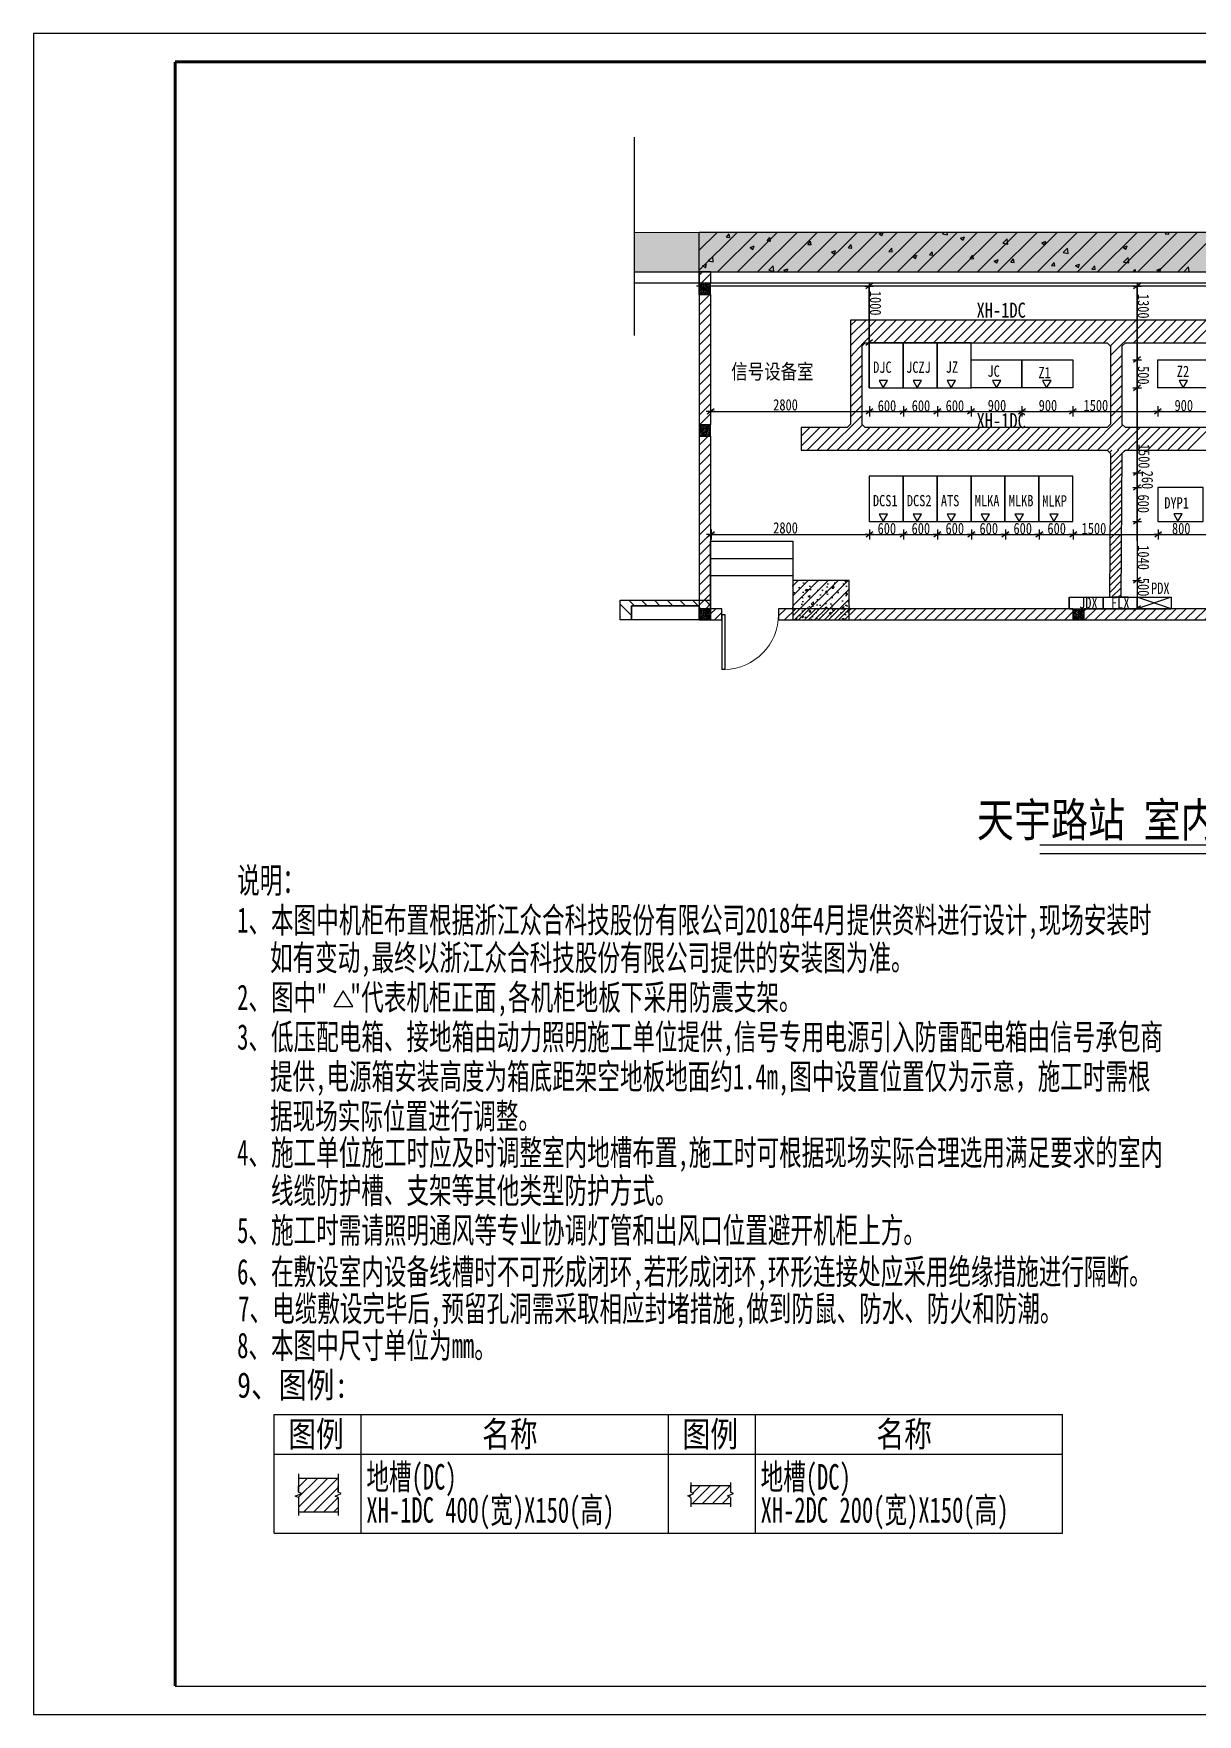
# Model space of a CAD drawing. Header units: millimetres. Extents: x -105589 to 107338, y 13850 to 162308.
# Drawn here: x -105589 to -85029, y 132608 to 162308 of the extents above; entities that cross this region are included whole.
import ezdxf
from ezdxf.enums import TextEntityAlignment as Align

# ---------------------------------------------------------------- set-up
doc = ezdxf.new("R2010")
doc.units = ezdxf.units.MM
doc.linetypes.add('DOTE', pattern=[2.42, 2, -0.2, 0.02, -0.2])
for name, color, linetype in [('0-通风设备', 8, 'Continuous'), ('DOTE', 15, 'DOTE'), ('JZ-外墙填充', 8, 'Continuous'), ('PUB_HATCH', 8, 'Continuous'), ('wall', 191, 'Continuous'), ('WALL-MOVE', 6, 'Continuous'), ('WALL-砖', 160, 'Continuous'), ('信号', 7, 'Continuous'), ('信号管线', 110, 'Continuous'), ('图框', 7, 'Continuous'), ('排水沟', 6, 'Continuous'), ('构造柱', 20, 'Continuous'), ('给水孔洞', 60, 'Continuous'), ('角标', 7, 'Continuous')]:
    doc.layers.add(name, color=color, linetype=linetype)
for name, color, linetype, lineweight in [('0z车站外轮廓线', 150, 'Continuous', 15), ('1-装修', 150, 'Continuous', 13), ('COLUMN', 1, 'Continuous', 15), ('PUB_TEXT', 3, 'Continuous', 15), ('WINDOW', 4, 'Continuous', 13)]:
    doc.layers.add(name, color=color, linetype=linetype, lineweight=lineweight)
doc.styles.add('_标准', font='', dxfattribs={"width": 0.8})
doc.styles.get('_标准').set_extended_font_data('SimSun')
pattern_1 = [(45, (-2436176.594, 97262.007), (-17.67766953, 17.67766953), []), (50, (-2436176.594, 97262.01), (71.7260183, -6.2752135), [7.5, -82.5]), (355, (-2436176.594, 97262.01), (-13.8751334, 75.2192134), [6, -66]), (100.4514, (-2436170.62, 97261.484), (57.8509382, 68.9439542), [6.374019, -70.1142112]), (46.1842, (-2436176.59, 97282.01), (106.724105, -16.5519014), [11.25, -123.75]), (96.6356, (-2436167.7, 97280.63), (93.4662706, 97.411787), [9.561029, -105.1713]), (351.1842, (-2436176.59, 97282.01), (93.4661945, 97.41186), [9, -99]), (21, (-2436166.594, 97277.01), (59.6907052, -40.261889), [7.5, -82.5]), (326, (-2436166.594, 97277.01), (24.3315332, 72.5150045), [6, -66]), (71.4514, (-2436161.62, 97273.65), (84.0222629, 32.2530497), [6.374019, -70.1142112]), (37.5, (-2436176.594, 97262.007), (1.21598553, 33.28938538), [0, -65.2, 0, -67, 0, -66.25]), (7.5, (-2436176.594, 97262.007), (26.30695374, 39.4411712), [0, -38.2, 0, -63.7, 0, -25.25]), (327.5, (-2436198.894, 97262.007), (53.38224362, -2.25548717), [0, -25, 0, -78, 0, -103.5]), (317.5, (-2436208.894, 97262.007), (58.3186169, 10.0104982), [0, -32.5, 0, -51.8, 0, -73.5])]
pattern_2 = [(45, (-2436176.6, 97351.76), (-88.388383, 88.388383), [])]

# ---------------------------------------------------------------- blocks, each defined once
blk = doc.blocks.new('$DorLib2D$00000001')
at = {"color": 252}
for p, q in [((0.45, 0.975), (0.5, 0.975)), ((0.45, 0), (0.45, 0.975)), ((0.5, 0), (0.5, 0.975)), ((0.5, 0), (0.45, 0))]:
    blk.add_line(p, q, dxfattribs=at)
at = {"color": 252, "lineweight": 13}
blk.add_arc((0.475, 0), 0.975, 91.4693, 180, dxfattribs=at)

msp = doc.modelspace()

# ---------------------------------------------------------------- hatches: boundary and pattern name
h = msp.add_hatch()
h.set_pattern_fill('钢筋混凝土', color=8, scale=100)
h.set_pattern_definition([(45, (-2436176.6, 97262), (-176.776695, 176.776695), []), (50, (-2436176.6, 97262), (717.26018, -62.75213), [75, -825]), (355, (-2436176.6, 97262), (-138.75133, 752.19213), [60, -660]), (100.4514, (-2436116.8, 97256.8), (578.50938, 689.43954), [63.7402, -701.14211]), (46.1842, (-2436176.6, 97462), (1067.24105, -165.519), [112.5, -1237.5]), (96.6356, (-2436087.7, 97448.2), (934.6627, 974.11787), [95.6103, -1051.713]), (351.1842, (-2436176.6, 97462), (934.66195, 974.1186), [90, -990]), (21, (-2436076.6, 97412), (596.90705, -402.61889), [75, -825]), (326, (-2436076.6, 97412), (243.31533, 725.15005), [60, -660]), (71.4514, (-2436026.85, 97378.46), (840.22263, 322.5305), [63.7402, -701.14211]), (37.5, (-2436176.6, 97262), (12.159855, 332.893854), [0, -652, 0, -670, 0, -662.5]), (7.5, (-2436176.6, 97262), (263.06954, 394.41171), [0, -382, 0, -637, 0, -252.5]), (327.5, (-2436399.6, 97262), (533.822436, -22.554872), [0, -250, 0, -780, 0, -1035]), (317.5, (-2436499.6, 97262), (583.18617, 100.10498), [0, -325, 0, -518, 0, -735])])
h.paths.add_polyline_path([(-72203.5, 158096.4), (-72203.5, 158796.4), (-94973.9, 158796.4), (-94973.9, 158096.4)])
at = {"layer": 'PUB_HATCH'}
h = msp.add_hatch(dxfattribs=at)
h.set_pattern_fill('普通砖', color=256, scale=50, style=0)
h.set_pattern_definition(pattern_2)
h.paths.add_polyline_path([(-93828.5, 157896.4), (-93628.5, 157896.4), (-93628.5, 158096.4), (-93828.5, 158096.4)])
h = msp.add_hatch(dxfattribs=at)
h.set_pattern_fill('钢筋混凝土', color=256, scale=10, style=0)
h.set_pattern_definition(pattern_1)
h.paths.add_polyline_path([(-93828.5, 157696.4), (-93628.5, 157696.4), (-93628.5, 157896.4), (-93828.5, 157896.4)])
h = msp.add_hatch(dxfattribs=at)
h.set_pattern_fill('普通砖', color=256, scale=50, style=0)
h.set_pattern_definition(pattern_2)
h.paths.add_polyline_path([(-93828.5, 155396.3), (-93628.5, 155396.3), (-93628.5, 157696.4), (-93828.5, 157696.4)])
h = msp.add_hatch(dxfattribs=at)
h.set_pattern_fill('钢筋混凝土', color=256, scale=10, style=0)
h.set_pattern_definition(pattern_1)
h.paths.add_polyline_path([(-93828.5, 155196.3), (-93628.5, 155196.3), (-93628.5, 155396.3), (-93828.5, 155396.3)])
h = msp.add_hatch(dxfattribs=at)
h.set_pattern_fill('普通砖', color=256, scale=50, style=0)
h.set_pattern_definition(pattern_2)
h.paths.add_polyline_path([(-93828.5, 152146.4), (-93628.5, 152146.4), (-93628.5, 155196.3), (-93828.5, 155196.3)])
h = msp.add_hatch(dxfattribs=at)
h.set_pattern_fill('钢筋混凝土', color=256, scale=50, style=0)
h.set_pattern_definition([(45, (-2900346.08, -204606.43), (-88.3883476, 88.3883476), []), (50, (-2900346.08, -204606.43), (358.63009, -31.376067), [37.5, -412.5]), (355, (-2900346.08, -204606.43), (-69.375667, 376.096067), [30, -330]), (100.4514, (-2900316.2, -204609.05), (289.25469, 344.71977), [31.870095, -350.571056]), (46.1842, (-2900346.1, -204506.43), (533.620524, -82.75951), [56.25, -618.75]), (96.6356, (-2900301.6, -204513.33), (467.33135, 487.05894), [47.80514, -525.8565]), (351.1842, (-2900346.1, -204506.43), (467.33097, 487.0593), [45, -495]), (21, (-2900296.08, -204531.43), (298.453526, -201.309445), [37.5, -412.5]), (326, (-2900296.08, -204531.43), (121.657666, 362.575023), [30, -330]), (71.4514, (-2900271.2, -204548.2), (420.111314, 161.26525), [31.870095, -350.571056]), (37.5, (-2900346.08, -204606.43), (6.0799277, 166.446927), [0, -326, 0, -335, 0, -331.25]), (7.5, (-2900346.08, -204606.43), (131.534769, 197.205856), [0, -191, 0, -318.5, 0, -126.25]), (327.5, (-2900457.58, -204606.43), (266.911218, -11.277436), [0, -125, 0, -390, 0, -517.5]), (317.5, (-2900507.58, -204606.43), (291.593085, 50.052491), [0, -162.5, 0, -259, 0, -367.5])])
h.paths.add_polyline_path([(-92178.8, 151946.5), (-91178.8, 151946.5), (-91178.8, 152646.5), (-92178.8, 152646.5)])
h = msp.add_hatch(dxfattribs=at)
h.set_pattern_fill('钢筋混凝土', color=256, scale=10, style=0)
h.set_pattern_definition(pattern_1)
h.paths.add_polyline_path([(-93828.5, 151946.4), (-93628.5, 151946.4), (-93628.5, 152146.4), (-93828.5, 152146.4)])
h = msp.add_hatch(dxfattribs=at)
h.set_pattern_fill('普通砖', color=256, scale=50, style=0)
h.set_pattern_definition(pattern_2)
h.paths.add_polyline_path([(-93628.5, 152146.4), (-93628.5, 151946.4), (-93428.5, 151946.4), (-93428.5, 152146.4)])
h = msp.add_hatch(dxfattribs=at)
h.set_pattern_fill('普通砖', color=256, scale=50, style=0)
h.set_pattern_definition(pattern_2)
h.paths.add_polyline_path([(-87228.2, 151946.4), (-87228.2, 152146.4), (-92428.5, 152146.4), (-92428.5, 151946.4)])
h = msp.add_hatch(dxfattribs=at)
h.set_pattern_fill('普通砖', color=256, scale=100, style=0)
h.set_pattern_definition([(45, (-2436176.6, 97441.52), (-176.776766, 176.776766), [])])
h.paths.add_polyline_path([(-91178.8, 152146.4), (-91178.8, 151946.4), (-90978.8, 151946.4), (-90978.8, 152146.4)])
h = msp.add_hatch(dxfattribs=at)
h.set_pattern_fill('钢筋混凝土', color=256, scale=10, style=0)
h.set_pattern_definition(pattern_1)
h.paths.add_polyline_path([(-87228.2, 151946.4), (-87028.2, 151946.4), (-87028.2, 152146.4), (-87228.2, 152146.4)])
h = msp.add_hatch(dxfattribs=at)
h.set_pattern_fill('普通砖', color=256, scale=50, style=0)
h.set_pattern_definition(pattern_2)
h.paths.add_polyline_path([(-87128.2, 152146.4), (-87028.2, 152146.4), (-87028.2, 151946.4), (-80928.5, 151946.4), (-80928.5, 152146.4)])
at = {"layer": 'wall'}
h = msp.add_hatch(dxfattribs=at)
h.set_pattern_fill('ANSI31', color=8, scale=100, angle=90)
h.set_pattern_definition([(135, (-51052, -2144420.77), (-112.253202, -112.253202), [])])
h.paths.add_polyline_path([(-95228.5, 152296.6), (-95228.5, 151996.6), (-95028.5, 151996.6), (-95028.5, 152196.6), (-94328.5, 152196.6), (-93828.5, 152196.6), (-93828.5, 151946.6), (-93628.5, 151946.6), (-93628.5, 152296.6)])
at = {"layer": '信号管线', "lineweight": -3}
h = msp.add_hatch(dxfattribs=at)
h.set_pattern_fill('ANSI31', color=240, scale=666.66)
h.set_pattern_definition([(45, (-5495132.96, 638145.24), (-58.9249758, 58.9249758), [])])
h.paths.add_polyline_path([(-86361.2, 154886.8), (-86301.5, 154946.4), (-86620.8, 154946.4), (-86561.2, 154886.8), (-86569.9, 153631.7), (-86369.9, 153631.7)])
h.paths.add_polyline_path([(-86369.9, 153631.7), (-86569.9, 153631.7), (-86578.8, 152347.5), (-86378.8, 152347.5)])

# ---------------------------------------------------------------- linework, layer by layer
for p, q in [((-94973.9, 156975.8), (-94973.9, 160475.4)), ((-100911.3, 136858.4, 0), (-100911.3, 136534.3, 0)), ((-100209.9, 136858.4, 0), (-100209.9, 136534.3, 0)), ((-93977.9, 136706.2), (-93977.9, 136536)), ((-93276.5, 136706.2), (-93276.5, 136536)), ((-100965.8, 136466.5, 0), (-100856.8, 136508.8, 0)), ((-100911.3, 136438.7, 0), (-100965.8, 136466.5, 0)), ((-100856.8, 136508.8, 0), (-100911.3, 136534.3, 0)), ((-100911.3, 136438.7, 0), (-100911.3, 136124, 0)), ((-100264.4, 136466.5, 0), (-100155.4, 136508.8, 0)), ((-100209.9, 136438.7, 0), (-100264.4, 136466.5, 0)), ((-100155.4, 136508.8, 0), (-100209.9, 136534.3, 0)), ((-100209.9, 136438.7, 0), (-100209.9, 136124, 0)), ((-94032.4, 136468.2), (-93923.4, 136510.4)), ((-93977.9, 136440.3), (-94032.4, 136468.2)), ((-93923.4, 136510.4), (-93977.9, 136536)), ((-93977.9, 136440.3), (-93977.9, 136275.8)), ((-93331, 136468.2), (-93222, 136510.4)), ((-93276.5, 136440.3), (-93331, 136468.2)), ((-93222, 136510.4), (-93276.5, 136536)), ((-93276.5, 136440.3), (-93276.5, 136275.8))]:
    msp.add_line(p, q)
at = {"color": 8, "linetype": 'Continuous', "lineweight": -3}
for p, q in [((-93828.5, 158483.5), (-93515.7, 158796.4)), ((-93828.5, 158130), (-93162.1, 158796.4)), ((-93508.6, 158096.4), (-92808.6, 158796.4)), ((-93347.1, 158710), (-93298.9, 158767.4)), ((-93347.1, 158710), (-93287.3, 158704.8)), ((-93287.3, 158702.9), (-93298.8, 158765.6)), ((-93155, 158096.4), (-92455, 158796.4)), ((-92801.5, 158096.4), (-92101.5, 158796.4)), ((-92629.8, 158647.2), (-92581.6, 158704.7)), ((-92629.8, 158647.2), (-92570.1, 158642)), ((-92570, 158640.2), (-92581.6, 158702.9)), ((-92447.9, 158096.4), (-91747.9, 158796.4)), ((-92094.4, 158096.4), (-91394.4, 158796.4)), ((-91912.6, 158584.5), (-91864.4, 158641.9)), ((-91852.8, 158577.4), (-91864.3, 158640.1)), ((-91740.8, 158096.4), (-91040.8, 158796.4)), ((-91387.3, 158096.4), (-90687.3, 158796.4)), ((-91033.7, 158096.4), (-90333.7, 158796.4)), ((-90680.2, 158096.4), (-89980.2, 158796.4)), ((-90653.1, 158771.6), (-90588.6, 158796.4)), ((-90653.1, 158771.6), (-90603.3, 158738.1)), ((-90603.3, 158736.2), (-90583.1, 158796.4)), ((-90326.6, 158096.4), (-89626.6, 158796.4)), ((-89973.1, 158096.4), (-89273.1, 158796.4)), ((-89619.5, 158096.4), (-88919.5, 158796.4)), ((-89533.3, 158768.5), (-89506.6, 158796.4)), ((-89533.3, 158768.5), (-89444.3, 158754.7)), ((-89444.3, 158753.2), (-89449.3, 158796.4)), ((-89266, 158096.4), (-88566, 158796.4)), ((-89216, 158691.5), (-89145.9, 158718.4)), ((-89216, 158691.5), (-89166.2, 158658)), ((-89166.2, 158656.2), (-89145.9, 158716.6)), ((-88912.4, 158096.4), (-88212.4, 158796.4)), ((-88558.9, 158096.4), (-87858.9, 158796.4)), ((-88466, 158603), (-88388.2, 158684.2)), ((-88466, 158603), (-88377.1, 158589.2)), ((-88377.1, 158587.7), (-88388.1, 158682.7)), ((-88205.3, 158096.4), (-87505.3, 158796.4)), ((-87851.8, 158096.4), (-87151.8, 158796.4)), ((-87778.8, 158611.5), (-87708.8, 158638.3)), ((-87778.8, 158611.5), (-87729.1, 158577.9)), ((-87729.1, 158576.1), (-87708.8, 158636.5)), ((-87498.2, 158096.4), (-86798.2, 158796.4)), ((-87144.7, 158096.4), (-86444.7, 158796.4)), ((-86791.1, 158096.4), (-86091.1, 158796.4)), ((-86437.6, 158096.4), (-85737.6, 158796.4)), ((-86084, 158096.4), (-85384, 158796.4)), ((-85730.5, 158096.4), (-85030.5, 158796.4)), ((-85596.1, 158771.9), (-85575.5, 158796.4)), ((-85596.1, 158771.9), (-85536.3, 158766.7)), ((-85536.3, 158764.8), (-85542.1, 158796.4)), ((-85376.9, 158096.4), (-84676.9, 158796.4)), ((-93669.6, 158291), (-93591.7, 158372.2)), ((-93580.7, 158275.7), (-93591.7, 158370.6)), ((-92930.4, 158529.2), (-92860.4, 158556.1)), ((-92930.4, 158529.2), (-92880.7, 158495.6)), ((-92880.6, 158493.8), (-92860.4, 158554.2)), ((-91912.6, 158584.5), (-91852.8, 158579.3)), ((-91493.3, 158449.1), (-91423.3, 158476)), ((-91493.3, 158449.1), (-91443.5, 158415.6)), ((-91443.5, 158413.7), (-91423.2, 158474.1)), ((-91195.3, 158521.7), (-91147.1, 158579.2)), ((-91195.3, 158521.7), (-91135.6, 158516.5)), ((-91135.5, 158514.7), (-91147.1, 158577.3)), ((-90478.1, 158459), (-90429.9, 158516.4)), ((-90478.1, 158459), (-90418.3, 158453.8)), ((-90418.3, 158451.9), (-90429.8, 158514.6)), ((-90056.2, 158369), (-89986.1, 158395.9)), ((-90056.2, 158369), (-90006.4, 158335.5)), ((-90006.4, 158333.6), (-89986.1, 158394.1)), ((-89760.8, 158396.2), (-89712.6, 158453.7)), ((-89760.8, 158396.2), (-89701, 158391)), ((-89701, 158389.2), (-89712.6, 158451.8)), ((-89043.6, 158333.5), (-88995.4, 158390.9)), ((-89043.6, 158333.5), (-88983.8, 158328.3)), ((-88983.8, 158326.4), (-88995.3, 158389.1)), ((-88619.1, 158288.9), (-88549, 158315.8)), ((-88569.3, 158253.5), (-88549, 158314)), ((-88326.3, 158270.7), (-88278.1, 158328.2)), ((-88266.5, 158263.7), (-88278.1, 158326.3)), ((-87398.8, 158437.5), (-87320.9, 158518.7)), ((-87398.8, 158437.5), (-87309.9, 158423.7)), ((-87309.9, 158422.2), (-87320.9, 158517.2)), ((-86341.7, 158531.4), (-86271.7, 158558.2)), ((-86341.7, 158531.4), (-86292, 158497.8)), ((-86331.6, 158272), (-86253.7, 158353.2)), ((-86292, 158496), (-86271.7, 158556.4)), ((-86242.6, 158256.7), (-86253.7, 158351.6)), ((-93770.6, 158206.7), (-93700.6, 158233.5)), ((-93770.6, 158206.7), (-93720.9, 158173.1)), ((-93720.8, 158171.3), (-93700.6, 158231.7)), ((-93669.6, 158291), (-93580.7, 158277.2)), ((-92602.4, 158125.5), (-92524.5, 158206.6)), ((-92602.4, 158125.5), (-92513.5, 158111.7)), ((-92513.4, 158110.1), (-92524.5, 158205.1)), ((-92333.5, 158126.6), (-92263.5, 158153.5)), ((-92333.5, 158126.6), (-92288.7, 158096.4)), ((-92282, 158096.4), (-92263.5, 158151.6)), ((-88619.1, 158288.9), (-88569.3, 158255.4)), ((-88326.3, 158270.7), (-88266.5, 158265.5)), ((-87609.1, 158208), (-87560.9, 158265.4)), ((-87609.1, 158208), (-87549.3, 158202.8)), ((-87549.3, 158200.9), (-87560.8, 158263.6)), ((-87181.9, 158208.8), (-87111.9, 158235.7)), ((-87181.9, 158208.8), (-87132.2, 158175.3)), ((-87132.2, 158173.5), (-87111.9, 158233.9)), ((-86891.8, 158145.2), (-86843.6, 158202.7)), ((-86891.8, 158145.2), (-86832, 158140)), ((-86832, 158138.2), (-86843.6, 158200.8)), ((-86331.6, 158272), (-86242.6, 158258.2)), ((-86162.9, 158096.4), (-86126.3, 158139.9)), ((-86118.6, 158096.4), (-86126.3, 158138.1)), ((-85744.8, 158128.8), (-85674.8, 158155.6)), ((-85744.8, 158128.8), (-85696.8, 158096.4)), ((-85694, 158096.4), (-85674.8, 158153.8)), ((-85264.4, 158106.5), (-85186.5, 158187.6)), ((-85264.4, 158106.5), (-85199.3, 158096.4)), ((-85176, 158096.4), (-85186.5, 158186.1))]:
    msp.add_line(p, q, dxfattribs=at)
at = {"color": 3}
for p, q in [((-90906, 157846.4, 0), (-90751.1, 157846.4, 0)), ((-90906, 157846.4, 0), (-90751.1, 157846.4, 0)), ((-90906, 157846.4, 0), (-90751.1, 157846.4, 0)), ((-90767.9, 157894.6, 0), (-90889.1, 157798.1, 0)), ((-90828.5, 157896.4, 0), (-90828.5, 156046.4, 0)), ((-90828.5, 156046.4, 0), (-90828.5, 157846.4, 0)), ((-86172.2, 157846.4), (-86017.3, 157846.4)), ((-86172.2, 157846.4), (-86017.3, 157846.4)), ((-86172.2, 157846.4), (-86017.3, 157846.4)), ((-86034.2, 157894.6), (-86155.4, 157798.1)), ((-86094.8, 157909.6), (-86094.8, 152146.4)), ((-86094.8, 153346.4), (-86094.8, 157846.4)), ((-90906, 156846.4, 0), (-90751.1, 156846.4, 0)), ((-90906, 156846.4, 0), (-90751.1, 156846.4, 0)), ((-90906, 156846.4, 0), (-90751.1, 156846.4, 0)), ((-90767.9, 156894.6, 0), (-90889.1, 156798.2, 0)), ((-86172.2, 156546.4), (-86017.3, 156546.4)), ((-86172.2, 156546.4), (-86017.3, 156546.4)), ((-86172.2, 156546.4), (-86017.3, 156546.4)), ((-86034.2, 156594.6), (-86155.4, 156498.2)), ((-86172.2, 156046.4), (-86017.3, 156046.4)), ((-86172.2, 156046.4), (-86017.3, 156046.4)), ((-86172.2, 156046.4), (-86017.3, 156046.4)), ((-86034.2, 156094.6), (-86155.4, 155998.2)), ((-93551.1, 155631.4, 0), (-93705.9, 155631.4, 0)), ((-93567.9, 155679.7, 0), (-93689.1, 155583.2, 0)), ((-93628.5, 155722.1, 0), (-93628.5, 155540.7, 0)), ((-93628.5, 155631.4, 0), (-79228.6, 155632, 0)), ((-90744.2, 155631.6, 0), (-90899, 155631.6, 0)), ((-90761, 155679.8, 0), (-90882.2, 155583.4, 0)), ((-90821.6, 155722.3, 0), (-90821.6, 155540.9, 0)), ((-90144.2, 155631.6, 0), (-90299, 155631.6, 0)), ((-90161, 155679.8, 0), (-90282.2, 155583.4, 0)), ((-90221.6, 155722.3, 0), (-90221.6, 155540.9, 0)), ((-89544.2, 155631.6, 0), (-89699.1, 155631.6, 0)), ((-89561, 155679.8, 0), (-89682.2, 155583.4, 0)), ((-89621.6, 155722.3, 0), (-89621.6, 155540.9, 0)), ((-88951.1, 155631.8, 0), (-89106, 155631.8, 0)), ((-88968, 155680.1, 0), (-89089.1, 155583.6, 0)), ((-89028.5, 155722.5, 0), (-89028.5, 155541.1, 0)), ((-88051.1, 155631.8, 0), (-88206, 155631.8, 0)), ((-88068, 155680.1, 0), (-88189.1, 155583.6, 0)), ((-88128.5, 155722.5, 0), (-88128.5, 155541.1, 0)), ((-87151.1, 155631.8, 0), (-87306, 155631.8, 0)), ((-87168, 155680.1, 0), (-87289.1, 155583.6, 0)), ((-87228.6, 155722.5, 0), (-87228.6, 155541.1, 0)), ((-85651.1, 155631.8), (-85806, 155631.8)), ((-85668, 155680.1), (-85789.2, 155583.6)), ((-85728.6, 155722.5), (-85728.6, 155541.1)), ((-86172.2, 154546.4), (-86017.3, 154546.4)), ((-86172.2, 154546.4), (-86017.3, 154546.4)), ((-86172.2, 154546.4), (-86017.3, 154546.4)), ((-86034.2, 154594.6), (-86155.4, 154498.2)), ((-86172.2, 154286.4), (-86017.3, 154286.4)), ((-86172.2, 154286.4), (-86017.3, 154286.4)), ((-86172.2, 154286.4), (-86017.3, 154286.4)), ((-86034.2, 154334.7), (-86155.4, 154238.2)), ((-86172.2, 153686.4), (-86017.3, 153686.4)), ((-86172.2, 153686.4), (-86017.3, 153686.4)), ((-86172.2, 153686.4), (-86017.3, 153686.4)), ((-86034.2, 153734.7), (-86155.4, 153638.2)), ((-93544.1, 153457, 0), (-93699, 153457, 0)), ((-93561, 153505.2, 0), (-93682.2, 153408.7, 0)), ((-93621.6, 153547.7, 0), (-93621.6, 153366.3, 0)), ((-93621.6, 153457, 0), (-79221.7, 153457.6)), ((-90744.2, 153457, 0), (-90899, 153457, 0)), ((-90761, 153505.3, 0), (-90882.2, 153408.8, 0)), ((-90821.6, 153547.7, 0), (-90821.6, 153366.3, 0)), ((-90144.2, 153457, 0), (-90299, 153457, 0)), ((-90161, 153505.3, 0), (-90282.2, 153408.8, 0)), ((-90221.6, 153547.7, 0), (-90221.6, 153366.3, 0)), ((-89544.2, 153457, 0), (-89699.1, 153457, 0)), ((-89561, 153505.3, 0), (-89682.2, 153408.8, 0)), ((-89621.6, 153547.7, 0), (-89621.6, 153366.3, 0)), ((-88944.2, 153457, 0), (-89099.1, 153457, 0)), ((-88961, 153505.3, 0), (-89082.2, 153408.8, 0)), ((-89021.6, 153547.7, 0), (-89021.6, 153366.3, 0)), ((-88344.2, 153457, 0), (-88499.1, 153457, 0)), ((-88361, 153505.3, 0), (-88482.2, 153408.8, 0)), ((-88421.6, 153547.7, 0), (-88421.6, 153366.3, 0)), ((-87744.2, 153457, 0), (-87899.1, 153457, 0)), ((-87761, 153505.3, 0), (-87882.2, 153408.8, 0)), ((-87821.6, 153547.7, 0), (-87821.6, 153366.3, 0)), ((-87144.2, 153457, 0), (-87299.1, 153457, 0)), ((-87161, 153505.3, 0), (-87282.2, 153408.8, 0)), ((-87221.6, 153547.7, 0), (-87221.6, 153366.3, 0)), ((-85644.2, 153457.4), (-85799.1, 153457.4)), ((-85661.1, 153505.6), (-85782.2, 153409.1)), ((-85721.6, 153548.1), (-85721.6, 153366.7)), ((-86034.2, 152694.7), (-86155.4, 152598.2)), ((-86172.2, 152646.4), (-86017.3, 152646.4)), ((-86172.2, 152646.4), (-86017.3, 152646.4)), ((-86172.2, 152646.4), (-86017.3, 152646.4)), ((-86172.2, 152146.4), (-86017.3, 152146.4)), ((-86172.2, 152146.4), (-86017.3, 152146.4)), ((-86172.2, 152146.4), (-86017.3, 152146.4)), ((-86034.2, 152194.7), (-86155.4, 152098.2))]:
    msp.add_line(p, q, dxfattribs=at)
at = {"color": 8}
for p, q in [((-93428.5, 152046.4), (-93378.5, 152046.4)), ((-93428.5, 152046.4), (-93428.5, 151071.5)), ((-93378.5, 152046.4), (-93378.5, 151071.5)), ((-93378.5, 151071.5), (-93428.5, 151071.5))]:
    msp.add_line(p, q, dxfattribs=at)
at = {"color": 110}
msp.add_line((-87812.8, 147822.2), (-80534.6, 147822.2), dxfattribs=at)
at = {"color": 3, "lineweight": -3}
for p, q in [((-100120.7, 145394), (-100287.2, 145116)), ((-99949.2, 145116), (-100120.7, 145394)), ((-100287.2, 145116), (-99949.2, 145116))]:
    msp.add_line(p, q, dxfattribs=at)
at = {"color": 132}
for p, q in [((-101338.8, 137908.8), (-87409.2, 137908.8)), ((-101338.8, 135808.8), (-101338.8, 137908.8)), ((-101338.8, 137908.8), (-87409.2, 137908.8)), ((-99800.8, 135808.8), (-99800.8, 137908.8)), ((-94374, 135808.8), (-94374, 137908.8)), ((-94374, 135808.8), (-94374, 137908.8)), ((-94374, 135808.8), (-94374, 137908.8)), ((-92836, 135808.8), (-92836, 137908.8)), ((-87409.2, 135808.8), (-87409.2, 137908.8)), ((-87409.2, 135808.8), (-87409.2, 137908.8)), ((-87409.2, 135808.8), (-87409.2, 137908.8)), ((-101338.8, 137205.5), (-87409.2, 137205.5)), ((-101338.8, 135808.8), (-87409.2, 135808.8))]:
    msp.add_line(p, q, dxfattribs=at)
at = {"color": 1}
for p, q in [((-100914.8, 136440.4), (-100570.6, 136784.6)), ((-100911.3, 136267.2), (-100393.8, 136784.6)), ((-100911.3, 136620.7), (-100747.4, 136784.6)), ((-100817, 136184.6), (-100217, 136784.6)), ((-93276.5, 136647.8), (-93977.9, 136647.8)), ((-93948.6, 136336.3), (-93637.2, 136647.8)), ((-93942.4, 136519.4), (-93814, 136647.8)), ((-93771.9, 136336.3), (-93460.4, 136647.8)), ((-93595.1, 136336.3), (-93283.6, 136647.8)), ((-100640.3, 136184.6), (-100209.9, 136615)), ((-100463.5, 136184.6), (-100209.9, 136438.2)), ((-94006.7, 136455), (-93969, 136492.7)), ((-93418.3, 136336.3), (-93301.6, 136453.1)), ((-93258.3, 136496.4), (-93237.1, 136517.5)), ((-100286.7, 136184.6), (-100209.9, 136261.4))]:
    msp.add_line(p, q, dxfattribs=at)
at = {"color": 240, "lineweight": -3}
for p, q in [((-100911.3, 136784.6), (-100209.9, 136784.6)), ((-100911.3, 136534.3, 0), (-100911.3, 136646.2, 0)), ((-100209.9, 136534.3, 0), (-100209.9, 136646.2, 0)), ((-93977.9, 136536, 0), (-93977.9, 136647.8, 0)), ((-93977.9, 136336.3), (-93276.5, 136336.3)), ((-100911.3, 136184.6), (-100209.9, 136184.6))]:
    msp.add_line(p, q, dxfattribs=at)
at = {"color": 3, "lineweight": -3, "ltscale": 100, "const_width": 25}
msp.add_lwpolyline([(-87812.8, 147972.2), (-80534.6, 147972.2)], dxfattribs=at)
at = {"color": 8, "lineweight": 13}
msp.add_arc((-93403.5, 152046.4), 975, 271.46928, 0, dxfattribs=at)
at = {"layer": '0-通风设备', "color": 7, "lineweight": -3, "ltscale": 1.25}
for p, q in [((-90651.3, 156175.7, 0), (-90578.5, 156046.4, 0)), ((-90500.9, 156175.7, 0), (-90651.3, 156175.7, 0)), ((-90578.5, 156046.4, 0), (-90500.9, 156175.7, 0)), ((-90051.3, 156175.7, 0), (-89978.5, 156046.4, 0)), ((-89900.9, 156175.7, 0), (-90051.3, 156175.7, 0)), ((-89978.5, 156046.4, 0), (-89900.9, 156175.7, 0)), ((-89451.3, 156175.7, 0), (-89378.5, 156046.4, 0)), ((-89300.9, 156175.7, 0), (-89451.3, 156175.7, 0)), ((-89378.5, 156046.4, 0), (-89300.9, 156175.7, 0)), ((-88651.3, 156175.7, 0), (-88578.5, 156046.4, 0)), ((-88500.9, 156175.7, 0), (-88651.3, 156175.7, 0)), ((-88578.5, 156046.4, 0), (-88500.9, 156175.7, 0)), ((-87764.7, 156175.7, 0), (-87691.9, 156046.4, 0)), ((-87614.2, 156175.7, 0), (-87764.7, 156175.7, 0)), ((-87691.9, 156046.4, 0), (-87614.2, 156175.7, 0)), ((-85351.4, 156175.7), (-85278.6, 156046.4)), ((-85200.9, 156175.7), (-85351.4, 156175.7)), ((-85278.6, 156046.4), (-85200.9, 156175.7)), ((-90651.3, 153815.7, 0), (-90578.5, 153686.4, 0)), ((-90500.9, 153815.7, 0), (-90651.3, 153815.7, 0)), ((-90578.5, 153686.4, 0), (-90500.9, 153815.7, 0)), ((-90051.3, 153815.7, 0), (-89978.5, 153686.4, 0)), ((-89900.9, 153815.7, 0), (-90051.3, 153815.7, 0)), ((-89978.5, 153686.4, 0), (-89900.9, 153815.7, 0)), ((-89451.3, 153815.7, 0), (-89378.5, 153686.4, 0)), ((-89300.9, 153815.7, 0), (-89451.3, 153815.7, 0)), ((-89378.5, 153686.4, 0), (-89300.9, 153815.7, 0)), ((-88851.3, 153815.7, 0), (-88778.5, 153686.4, 0)), ((-88700.9, 153815.7, 0), (-88851.3, 153815.7, 0)), ((-88778.5, 153686.4, 0), (-88700.9, 153815.7, 0)), ((-88251.3, 153815.7, 0), (-88178.5, 153686.4, 0)), ((-88100.9, 153815.7, 0), (-88251.3, 153815.7, 0)), ((-88178.5, 153686.4, 0), (-88100.9, 153815.7, 0)), ((-87637, 153816.8), (-87564.2, 153687.5)), ((-87486.6, 153816.8), (-87637, 153816.8)), ((-87564.2, 153687.5), (-87486.6, 153816.8)), ((-85448.1, 153824.4), (-85375.3, 153695.1)), ((-85297.6, 153824.4), (-85448.1, 153824.4)), ((-85375.3, 153695.1), (-85297.6, 153824.4))]:
    msp.add_line(p, q, dxfattribs=at)
at = {"layer": '0z车站外轮廓线'}
msp.add_line((-72203.5, 158796.4), (-94973.9, 158796.4), dxfattribs=at)
at = {"layer": '0z车站外轮廓线', "color": 8, "lineweight": -3}
for p, q in [((-74178.7, 158796.4), (-93828.5, 158796.4)), ((-93828.5, 158096.4), (-74178.7, 158096.4))]:
    msp.add_line(p, q, dxfattribs=at)
at = {"layer": '0z车站外轮廓线'}
msp.add_lwpolyline([(-94973.9, 158096.4), (-72203.5, 158096.4)], dxfattribs=at)
at = {"layer": '1-装修'}
for p, q in [((-93628.5, 153032.2), (-92178.8, 153032.2)), ((-93628.5, 152732.1), (-92178.8, 152732.1))]:
    msp.add_line(p, q, dxfattribs=at)
at = {"layer": '1-装修', "color": 8, "lineweight": -3}
for p, q in [((-93628.5, 153032.1), (-92178.8, 153032.1)), ((-93628.5, 152732.1), (-92178.8, 152732.1))]:
    msp.add_line(p, q, dxfattribs=at)
at = {"layer": '1-装修'}
msp.add_lwpolyline([(-93628.5, 152042.2), (-93628.5, 153336.7), (-92178.8, 153336.7), (-92178.8, 152046.6)], dxfattribs=at)
at = {"layer": '1-装修', "color": 8, "lineweight": -3}
msp.add_lwpolyline([(-93628.5, 152042.2), (-93628.5, 153336.6), (-92178.8, 153336.6), (-92178.8, 152046.6)], dxfattribs=at)
at = {"layer": 'COLUMN', "color": 8, "lineweight": -3}
for p, q in [((-93628.5, 157896.4), (-93828.5, 157896.4)), ((-93828.5, 157896.4), (-93828.5, 157696.4)), ((-93628.5, 157696.4), (-93628.5, 157896.4)), ((-93828.5, 157696.4), (-93628.5, 157696.4)), ((-93628.5, 155396.3), (-93828.5, 155396.3)), ((-93828.5, 155396.3), (-93828.5, 155196.3)), ((-93628.5, 155196.3), (-93628.5, 155396.3)), ((-93828.5, 155196.3), (-93628.5, 155196.3)), ((-91178.8, 152646.5), (-92178.8, 152646.5)), ((-92178.8, 152646.5), (-92178.8, 151946.5)), ((-91178.8, 151946.5), (-91178.8, 152646.5)), ((-93628.5, 152146.4), (-93828.5, 152146.4)), ((-93828.5, 152146.4), (-93828.5, 151946.4)), ((-93628.5, 151946.4), (-93628.5, 152146.4)), ((-87228.3, 152146.4), (-87228.3, 151946.4)), ((-87028.3, 151946.4), (-87028.3, 152146.4)), ((-86070.2, 152146.4), (-86270.2, 152146.4)), ((-93828.5, 151946.4), (-93628.5, 151946.4)), ((-92178.8, 151946.5), (-91178.8, 151946.5)), ((-87228.3, 151946.4), (-87028.3, 151946.4))]:
    msp.add_line(p, q, dxfattribs=at)
at = {"layer": 'COLUMN'}
for p, q in [((-93628.5, 157896.4), (-93828.5, 157896.4)), ((-93828.5, 157896.4), (-93828.5, 157696.4)), ((-93628.5, 157696.4), (-93628.5, 157896.4)), ((-93828.5, 157696.4), (-93628.5, 157696.4)), ((-93628.5, 155396.3), (-93828.5, 155396.3)), ((-93828.5, 155396.3), (-93828.5, 155196.3)), ((-93628.5, 155196.3), (-93628.5, 155396.3)), ((-93828.5, 155196.3), (-93628.5, 155196.3)), ((-93628.5, 152146.4), (-93828.5, 152146.4)), ((-93828.5, 152146.4), (-93828.5, 151946.4)), ((-93628.5, 151946.4), (-93628.5, 152146.4)), ((-87028.2, 152146.4), (-87228.2, 152146.4)), ((-87228.2, 152146.4), (-87228.2, 151946.4)), ((-87028.2, 151946.4), (-87028.2, 152146.4)), ((-86894.8, 152347.5), (-86694.8, 152347.5)), ((-93828.5, 151946.4), (-93628.5, 151946.4)), ((-87228.2, 151946.4), (-87028.2, 151946.4))]:
    msp.add_line(p, q, dxfattribs=at)
at = {"layer": 'COLUMN', "color": 1}
for p, q in [((-91178.8, 152646.5), (-92178.8, 152646.5)), ((-92178.8, 152646.5), (-92178.8, 151946.5)), ((-91178.8, 151946.5), (-91178.8, 152646.5)), ((-92178.8, 151946.5), (-91178.8, 151946.5))]:
    msp.add_line(p, q, dxfattribs=at)
at = {"layer": 'DOTE'}
msp.add_line((-94973.9, 158096.6, 0), (-72203.5, 158096.6, 0), dxfattribs=at)
at = {"layer": 'DOTE', "color": 8, "lineweight": -3}
msp.add_line((-93828.5, 158096.6, 0), (-74178.7, 158096.6, 0), dxfattribs=at)
at = {"layer": 'JZ-外墙填充', "color": 7, "elevation": 0}
for points in [[(-90828.5, 156846.4), (-90828.5, 156046.4), (-90228.5, 156046.4), (-90228.5, 156846.4)], [(-90228.5, 156846.4), (-90228.5, 156046.4), (-89628.5, 156046.4), (-89628.5, 156846.4)], [(-89628.5, 156846.4), (-89628.5, 156046.4), (-89028.5, 156046.4), (-89028.5, 156846.4)], [(-89028.5, 156546.4), (-88128.5, 156546.4), (-88128.5, 156046.4), (-89028.5, 156046.4)], [(-88128.5, 156546.4), (-87228.6, 156546.4), (-87228.6, 156046.4), (-88128.5, 156046.4)]]:
    msp.add_lwpolyline(points, close=True, dxfattribs=at)
at = {"layer": 'JZ-外墙填充', "color": 7}
for points in [[(-85728.6, 156546.4), (-84828.6, 156546.4), (-84828.6, 156046.4), (-85728.6, 156046.4)], [(-90828.5, 154486.4), (-90828.5, 153686.4), (-90228.5, 153686.4), (-90228.5, 154486.4)], [(-90228.5, 154486.4), (-90228.5, 153686.4), (-89628.5, 153686.4), (-89628.5, 154486.4)], [(-89628.5, 154486.4), (-89628.5, 153686.4), (-89028.5, 153686.4), (-89028.5, 154486.4)], [(-89028.5, 154486.4), (-89028.5, 153686.4), (-88428.5, 153686.4), (-88428.5, 154486.4)], [(-88428.5, 154486.4), (-88428.5, 153686.4), (-87828.6, 153686.4), (-87828.6, 154486.4)], [(-87828.6, 154486.4), (-87828.6, 153686.4), (-87228.6, 153686.4), (-87228.6, 154486.4)], [(-85728.6, 153686.4), (-84928.6, 153686.4), (-84928.6, 154286.4), (-85728.6, 154286.4)]]:
    msp.add_lwpolyline(points, close=True, dxfattribs=at)
at = {"layer": 'wall'}
msp.add_lwpolyline([(-95228.5, 151946.6), (-95228.5, 152296.6), (-93628.5, 152296.6), (-93628.5, 151946.6), (-93828.5, 151946.6), (-93828.5, 152196.6), (-95028.5, 152196.6), (-95028.5, 151946.6)], close=True, dxfattribs=at)
at = {"layer": 'WALL-MOVE'}
for p, q in [((-93828.5, 157896.4), (-93878.5, 157896.4)), ((-93828.5, 157846.4), (-93878.5, 157846.4)), ((-79228.5, 157896.4), (-93628.5, 157896.4)), ((-79228.5, 157846.4), (-93628.5, 157846.4))]:
    msp.add_line(p, q, dxfattribs=at)
at = {"layer": 'WALL-MOVE', "color": 8, "lineweight": -3}
for p, q in [((-79228.6, 157896.4), (-93628.5, 157896.4)), ((-79228.6, 157846.4), (-93628.5, 157846.4))]:
    msp.add_line(p, q, dxfattribs=at)
at = {"layer": 'WALL-砖', "color": 8, "lineweight": -3}
for p, q in [((-93828.5, 158096.4), (-93828.5, 157896.4)), ((-93628.5, 158096.4), (-93828.5, 158096.4)), ((-93628.5, 158096.4), (-93628.5, 157896.4)), ((-93828.5, 157696.4), (-93828.5, 155396.3)), ((-93628.5, 157696.4), (-93628.5, 155396.3)), ((-93828.5, 155196.3), (-93828.5, 152146.4)), ((-93628.5, 155196.3), (-93628.5, 152146.4)), ((-93428.5, 152146.4), (-93628.5, 152146.4)), ((-93428.5, 151946.4), (-93428.5, 152146.4)), ((-87228.3, 152146.4), (-92428.5, 152146.4)), ((-92428.5, 152146.4), (-92428.5, 151946.4)), ((-80928.6, 152146.4), (-87028.3, 152146.4)), ((-93628.5, 151946.4), (-93428.5, 151946.4)), ((-92428.5, 151946.4), (-87228.3, 151946.4)), ((-87028.3, 151946.4), (-80928.6, 151946.4))]:
    msp.add_line(p, q, dxfattribs=at)
at = {"layer": 'WALL-砖'}
for p, q in [((-93828.5, 158096.4), (-93828.5, 157896.4)), ((-93628.5, 158096.4), (-93828.5, 158096.4)), ((-93628.5, 158096.4), (-93628.5, 157896.4)), ((-93828.5, 157696.4), (-93828.5, 155396.3)), ((-93628.5, 157696.4), (-93628.5, 155396.3)), ((-93828.5, 155196.3), (-93828.5, 152146.4)), ((-93628.5, 155196.3), (-93628.5, 152146.4)), ((-93428.5, 152146.4), (-93628.5, 152146.4)), ((-93428.5, 151946.4), (-93428.5, 152146.4)), ((-87228.2, 152146.4), (-92428.5, 152146.4)), ((-92428.5, 152146.4), (-92428.5, 151946.4)), ((-80928.5, 152146.4), (-87028.2, 152146.4)), ((-93628.5, 151946.4), (-93428.5, 151946.4)), ((-92428.5, 151946.4), (-87228.2, 151946.4)), ((-87028.2, 151946.4), (-80928.5, 151946.4))]:
    msp.add_line(p, q, dxfattribs=at)
at = {"layer": '信号', "color": 1}
for p, q in [((-87294.8, 152347.5), (-87294.8, 152146.4)), ((-87294.8, 152347.5), (-87294.8, 152146.4)), ((-87294.8, 152347.5), (-87294.8, 152146.4)), ((-87294.8, 152347.5), (-87294.8, 152146.4)), ((-87294.8, 152347.5), (-86694.8, 152347.5)), ((-87294.8, 152347.5), (-87294.8, 152146.4)), ((-86694.8, 152347.5), (-86094.8, 152347.5)), ((-86694.8, 152347.5), (-86694.8, 152146.4)), ((-86694.8, 152347.5), (-86694.8, 152146.4)), ((-86094.8, 152347.5), (-86094.8, 152146.4)), ((-86094.8, 152347.5), (-85494.8, 152347.5)), ((-85494.8, 152347.5), (-86094.8, 152146.4)), ((-85494.8, 152146.4), (-86094.8, 152347.5)), ((-86094.8, 152347.5), (-86094.8, 152146.4)), ((-86094.8, 152347.5), (-86094.8, 152146.4)), ((-86094.8, 152146.4), (-85494.8, 152146.4)), ((-85494.8, 152347.5), (-85494.8, 152146.4))]:
    msp.add_line(p, q, dxfattribs=at)
at = {"layer": '信号', "color": 4}
for p, q in [((-87294.8, 152146.4), (-87294.8, 152347.5)), ((-87294.8, 152146.4), (-87294.8, 152347.5)), ((-87294.8, 152347.5), (-87294.8, 152146.4)), ((-87294.8, 152347.5), (-86694.8, 152347.5)), ((-87294.8, 152146.4), (-86694.8, 152146.4)), ((-86694.8, 152347.5), (-86694.8, 152146.4)), ((-86694.8, 152347.5), (-86094.8, 152347.5)), ((-86694.8, 152146.4), (-86694.8, 152347.5)), ((-86694.8, 152146.4), (-86694.8, 152347.5)), ((-86694.8, 152146.4), (-86094.8, 152146.4)), ((-86094.8, 152146.4), (-86094.8, 152347.5)), ((-86094.8, 152146.4), (-86094.8, 152347.5))]:
    msp.add_line(p, q, dxfattribs=at)
at = {"layer": '信号管线', "color": 8, "lineweight": -3}
msp.add_line((-93828.5, 157696.4), (-93828.5, 158796.4), dxfattribs=at)
at = {"layer": '信号管线', "color": 240, "lineweight": -3}
for p, q in [((-80877.2, 157246.4, 0), (-91158.1, 157246.4)), ((-91158.1, 157246.4), (-91158.1, 155406.1)), ((-91158.1, 156794.4), (-90706.1, 157246.4)), ((-91158.1, 157148), (-91059.7, 157246.4)), ((-91158.1, 156971.2), (-90882.9, 157246.4)), ((-90929.3, 156846.4), (-90529.3, 157246.4)), ((-90758.9, 156840.1), (-90352.6, 157246.4)), ((-90575.8, 156846.4), (-90175.8, 157246.4)), ((-90399, 156846.4), (-89999, 157246.4)), ((-90228.5, 156840.1), (-89822.2, 157246.4)), ((-90045.4, 156846.4), (-89645.5, 157246.4)), ((-89868.7, 156846.4), (-89468.7, 157246.4)), ((-89691.9, 156846.4), (-89291.9, 157246.4)), ((-89515.1, 156846.4), (-89115.1, 157246.4)), ((-89338.3, 156846.4), (-88938.4, 157246.4)), ((-89161.6, 156846.4), (-88761.6, 157246.4)), ((-88984.8, 156846.4), (-88584.8, 157246.4)), ((-88808, 156846.4), (-88408, 157246.4)), ((-88631.2, 156846.4), (-88231.3, 157246.4)), ((-88454.5, 156846.4), (-88054.5, 157246.4)), ((-88277.7, 156846.4), (-87877.7, 157246.4)), ((-88100.9, 156846.4), (-87700.9, 157246.4)), ((-87924.1, 156846.4), (-87524.2, 157246.4)), ((-87747.4, 156846.4), (-87347.4, 157246.4)), ((-87570.6, 156846.4), (-87170.6, 157246.4)), ((-87393.8, 156846.4), (-86993.8, 157246.4)), ((-87217.1, 156846.4), (-86817.1, 157246.4)), ((-87040.3, 156846.4), (-86640.3, 157246.4)), ((-86863.5, 156846.4), (-86463.5, 157246.4)), ((-86686.7, 156846.4), (-86286.7, 157246.4)), ((-86565.4, 156790.9), (-86110, 157246.4)), ((-86094.8, 157084.8), (-85933.2, 157246.4)), ((-86094.8, 156908), (-85756.4, 157246.4)), ((-85979.6, 156846.4), (-85579.6, 157246.4)), ((-85802.9, 156846.4), (-85402.9, 157246.4)), ((-85626.1, 156846.4), (-85226.1, 157246.4)), ((-85449.3, 156846.4), (-85049.3, 157246.4)), ((-85272.5, 156846.4), (-84872.5, 157246.4)), ((-85095.8, 156846.4), (-84695.8, 157246.4)), ((-91158.1, 156594.4, 0), (-90929.3, 156846.4)), ((-90958.1, 156786.7, 0), (-90898.4, 156846.4, 0)), ((-90898.4, 156846.4, 0), (-86620.8, 156846.4, 0)), ((-86620.8, 156846.4, 0), (-86561.2, 156786.7, 0)), ((-86561.2, 156618.4), (-86094.8, 157084.8)), ((-86361.2, 156786.7, 0), (-86301.5, 156846.4, 0)), ((-86301.5, 156846.4, 0), (-80877.2, 156846.4, 0)), ((-86156.4, 156846.4), (-86094.8, 156908)), ((-91158.1, 156417.6, 0), (-90958.1, 156617.6, 0)), ((-90958.1, 156786.7, 0), (-90958.1, 155406.1, 0)), ((-86561.2, 156786.7, 0), (-86561.2, 155406.1)), ((-86561.2, 156418.4), (-86361.2, 156618.4)), ((-86361.2, 156786.7, 0), (-86361.2, 155406.1)), ((-91158.1, 156240.9, 0), (-90958.1, 156440.9, 0)), ((-91158.1, 156064.1), (-90958.1, 156264.1)), ((-86561.2, 156241.6), (-86361.2, 156441.6)), ((-86561.2, 156064.8), (-86361.2, 156264.8)), ((-91158.1, 155887.3), (-90958.1, 156087.3)), ((-86561.2, 155888.1), (-86361.2, 156088.1)), ((-91158.1, 155710.5), (-90958.1, 155910.5)), ((-91158.1, 155533.8), (-90958.1, 155733.8)), ((-86561.2, 155711.3), (-86361.2, 155911.3)), ((-86561.2, 155534.5), (-86361.2, 155734.5)), ((-92028.5, 155193.7), (-91875.8, 155346.4)), ((-92028.5, 155016.9), (-91699, 155346.4)), ((-91217.7, 155346.4), (-92028.5, 155346.4)), ((-92028.5, 155346.4), (-92028.5, 154946.4)), ((-91922.2, 154946.4), (-91522.2, 155346.4)), ((-91745.4, 154946.4), (-91345.4, 155346.4)), ((-91568.7, 154946.4), (-90958.1, 155557)), ((-91391.9, 154946.4), (-90945.2, 155393.1)), ((-91217.7, 155346.4), (-91158.1, 155406.1)), ((-91215.1, 154946.4), (-90815.1, 155346.4)), ((-91038.3, 154946.4), (-90638.3, 155346.4)), ((-90958.1, 155406.1), (-90898.4, 155346.4)), ((-90288.2, 155346.4), (-90898.4, 155346.4)), ((-90861.6, 154946.4), (-90461.6, 155346.4)), ((-90684.8, 154946.4), (-90284.8, 155346.4)), ((-90508, 154946.4), (-90108, 155346.4)), ((-90331.2, 154946.4), (-89931.2, 155346.4)), ((-86620.8, 155346.4), (-90288.2, 155346.4)), ((-90154.5, 154946.4), (-89754.5, 155346.4)), ((-89977.7, 154946.4), (-89577.7, 155346.4)), ((-89800.9, 154946.4), (-89400.9, 155346.4)), ((-89624.1, 154946.4), (-89224.1, 155346.4)), ((-89447.4, 154946.4), (-89047.4, 155346.4)), ((-89270.6, 154946.4), (-88870.6, 155346.4)), ((-89093.8, 154946.4), (-88693.8, 155346.4)), ((-88917, 154946.4), (-88517, 155346.4)), ((-88740.3, 154946.4), (-88340.3, 155346.4)), ((-88563.5, 154946.4), (-88163.5, 155346.4)), ((-88386.7, 154946.4), (-87986.7, 155346.4)), ((-88209.9, 154946.4), (-87809.9, 155346.4)), ((-88033.2, 154946.4), (-87633.2, 155346.4)), ((-87856.4, 154946.4), (-87456.4, 155346.4)), ((-87679.6, 154946.4), (-87279.6, 155346.4)), ((-87502.8, 154946.4), (-87102.8, 155346.4)), ((-87326.1, 154946.4), (-86926.1, 155346.4)), ((-87149.3, 154946.4), (-86749.3, 155346.4)), ((-86972.5, 154946.4), (-86361.2, 155557.7)), ((-86795.7, 154946.4), (-86348.6, 155393.5)), ((-86620.8, 155346.4), (-86561.2, 155406.1)), ((-86619, 154946.4), (-86219, 155346.4)), ((-86361.2, 155406.1), (-86301.5, 155346.4)), ((-80877.2, 155346.4), (-86301.5, 155346.4)), ((-86094.8, 155293.8), (-86042.2, 155346.4)), ((-86094.8, 155117), (-85865.4, 155346.4)), ((-86088.6, 154946.4), (-85688.6, 155346.4)), ((-85911.9, 154946.4), (-85511.9, 155346.4)), ((-85735.1, 154946.4), (-85335.1, 155346.4)), ((-85558.3, 154946.4), (-85158.3, 155346.4)), ((-85381.5, 154946.4), (-84981.5, 155346.4)), ((-85204.8, 154946.4), (-84804.8, 155346.4)), ((-86442.2, 154946.4), (-86094.8, 155293.8)), ((-86265.4, 154946.4), (-86094.8, 155117)), ((-92028.5, 154946.4), (-86620.8, 154946.4)), ((-86620.8, 154946.4), (-86561.2, 154886.8)), ((-86561.2, 154886.8, 0), (-86578.8, 152347.5)), ((-86361.2, 154886.8, 0), (-86378.8, 152347.5)), ((-86361.2, 154886.8), (-86301.5, 154946.4)), ((-86301.5, 154946.4), (-80877.2, 154946.4))]:
    msp.add_line(p, q, dxfattribs=at)
at = {"layer": '图框', "color": 3}
msp.add_line((-103088.7, 133108.1), (-64088.7, 133108.1), dxfattribs=at)
at = {"layer": '图框', "color": 3, "const_width": 50}
for points in [[(-64088.7, 161808.1), (-103088.7, 161808.1)], [(-103088.7, 161808.1), (-103088.7, 133108.1)], [(-64088.7, 161808.1), (-103088.7, 161808.1)]]:
    msp.add_lwpolyline(points, dxfattribs=at)
at = {"layer": '排水沟', "color": 150}
msp.add_lwpolyline([(-94973.9, 157906.4), (-83273.5, 157906.4)], dxfattribs=at)
at = {"layer": '排水沟', "color": 8, "lineweight": -3}
msp.add_lwpolyline([(-93828.5, 157906.4), (-83273.6, 157906.4)], dxfattribs=at)
at = {"layer": '构造柱', "color": 7}
msp.add_line((-86253.8, 152347.5), (-86503.8, 152347.5), dxfattribs=at)
at = {"layer": '给水孔洞', "color": 1}
msp.add_lwpolyline([(-95028.5, 152196.6), (-93828.5, 152196.6), (-93828.5, 151946.6), (-95028.5, 151946.6)], close=True, dxfattribs=at)
at = {"layer": '角标'}
for p, q in [((-105588.7, 162308.1), (-105588.7, 132608.1)), ((-63588.7, 162308.1), (-105588.7, 162308.1)), ((-105588.7, 132608.1), (-63588.7, 132608.1))]:
    msp.add_line(p, q, dxfattribs=at)

# ---------------------------------------------------------------- block references
at = {"layer": 'WINDOW', "xscale": 1000, "yscale": 1000, "zscale": 1000, "rotation": 179.9999999943871}
msp.add_blockref('$DorLib2D$00000001', (-92928.5, 152046.4), dxfattribs=at)

# ---------------------------------------------------------------- texts
at = {"color": 240, "lineweight": -3, "style": '_标准', "width": 0.8}
for s, p in [('1000', (-90814.8, 157762.1, 0)), ('1300', (-86081, 157708.3)), ('500', (-86081, 156432.7)), ('1500', (-86069.9, 155059.4)), ('260', (-86010.8, 154584.4)), ('600', (-86081, 154164)), ('1040', (-86081, 153267)), ('500', (-86081, 152691.2))]:
    msp.add_text(s, height=200, rotation=270, dxfattribs=at).set_placement(p)
at = {"color": 132, "lineweight": -3, "style": '_标准', "width": 0.8}
for p in [(-88930.6, 157287.9), (-88930.6, 155336.4, 0)]:
    msp.add_text('XH-1DC', height=266.66, dxfattribs=at).set_placement(p)
at = {"color": 3, "linetype": 'ByBlock', "style": '_标准', "width": 0.8}
msp.add_text('信号设备室', height=266.66, dxfattribs=at).set_placement((-93264.5, 156203.2))
at = {"color": 240, "lineweight": -3, "style": '_标准', "width": 0.8}
for s, p in [('2800', (-92522.5, 155649.3, 0)), ('600', (-90676.1, 155631.6, 0)), ('600', (-90076.1, 155631.6, 0)), ('600', (-89476.1, 155631.6, 0)), ('900', (-88732.6, 155637.9, 0)), ('900', (-87832.6, 155637.9, 0)), ('1500', (-87040.3, 155637.9, 0)), ('900', (-85432.7, 155637.9)), ('2800', (-92522.4, 153474.9, 0)), ('600', (-90678.1, 153463.4)), ('600', (-90078.1, 153463.4)), ('600', (-89478.1, 153463.4)), ('600', (-88878.1, 153463.4)), ('600', (-88278.1, 153463.4)), ('600', (-87678.1, 153463.4)), ('1500', (-87073.8, 153463.4)), ('800', (-85478.1, 153463.4))]:
    msp.add_text(s, height=200, dxfattribs=at).set_placement(p)
at = {"color": 3, "linetype": 'ByBlock', "style": '_标准', "width": 0.8}
msp.add_text('天宇路站 室内设备及地槽布置图', height=600, dxfattribs=at).set_placement((-84178.3, 148715.5), align=Align.TOP_CENTER)
at = {"color": 3, "lineweight": -3, "style": '_标准'}
for s, width, p in [('说明：', 0.65, (-101993, 147120)), ('1、本图中机柜布置根据浙江众合科技股份有限公司2018年4月提供资料进行设计,现场安装时', 0.65, (-101993, 146420)), ('如有变动,最终以浙江众合科技股份有限公司提供的安装图为准。', 0.65, (-101413, 145754.5)), ('2、图中"  "代表机柜正面,各机柜地板下采用防震支架。', 0.65, (-101993, 145054.5)), ('3、低压配电箱、接地箱由动力照明施工单位提供,信号专用电源引入防雷配电箱由信号承包商', 0.65, (-101993, 144354.5)), ('提供,电源箱安装高度为箱底距架空地板地面约1.4m,图中设置位置仅为示意，施工时需根', 0.65, (-101413, 143654.5)), ('据现场实际位置进行调整。', 0.65, (-101413, 142954.5)), ('4、施工单位施工时应及时调整室内地槽布置,施工时可根据现场实际合理选用满足要求的室内', 0.65, (-101993, 142312)), ('   线缆防护槽、支架等其他类型防护方式。', 0.65, (-101993, 141639.4)), ('5、施工时需请照明通风等专业协调灯管和出风口位置避开机柜上方。', 0.65, (-101993, 140937.5)), ('6、在敷设室内设备线槽时不可形成闭环,若形成闭环,环形连接处应采用绝缘措施进行隔断。', 0.65, (-101993, 140205.6)), ('8、本图中尺寸单位为mm。', 0.65, (-101993, 138903.3)), ('9、图例:', 0.8, (-101993, 138203.3)), ('地槽(DC)', 0.65, (-99710.5, 136580.6)), ('地槽(DC)', 0.65, (-92745.7, 136580.6)), ('XH-1DC 400(宽)X150(高)', 0.65, (-99710.5, 135995.3)), ('XH-2DC 200(宽)X150(高)', 0.65, (-92745.7, 135995.3))]:
    msp.add_text(s, height=450, dxfattribs=dict(at, width=width)).set_placement(p)
at = {"color": 6, "lineweight": -3, "style": '_标准', "width": 0.65}
msp.add_text('7、电缆敷设完毕后,预留孔洞需采取相应封堵措施,做到防鼠、防水、防火和防潮。', height=450, dxfattribs=at).set_placement((-101973.5, 139553.2))
at = {"color": 132, "style": '_标准', "width": 0.8}
for s, p in [('图例', (-100599.8, 137560.3)), ('名称', (-97174.3, 137560.3)), ('图例', (-93635, 137560.3)), ('名称', (-90209.5, 137560.3))]:
    msp.add_text(s, height=450, dxfattribs=at).set_placement(p, align=Align.MIDDLE_CENTER)
at = {"layer": 'PUB_TEXT', "color": 6, "style": '_标准', "width": 0.8}
for s, p in [('DJC', (-90757.2, 156313.6, 126.8)), ('JCZJ', (-90174.2, 156313.6, 126.8)), ('JZ', (-89474.2, 156315.4, 126.8)), ('JC', (-88737.9, 156244.3, 63.1)), ('Z1', (-87836.5, 156218.4, 63.1)), ('Z2', (-85391.8, 156240.1, 63.1)), ('DCS1', (-90760.9, 153955.4, 126.8)), ('DCS2', (-90160.9, 153955.4, 126.8)), ('ATS', (-89560.9, 153955.4, 126.8)), ('MLKA', (-88960.9, 153955.4, 126.8)), ('MLKB', (-88360.9, 153955.4, 126.8)), ('MLKP', (-87769.7, 153951.9, 126.8)), ('DYP1', (-85614, 153916.6, 126.8))]:
    msp.add_text(s, height=200, dxfattribs=at).set_placement(p)
at = {"layer": 'PUB_TEXT', "color": 0, "style": '_标准', "width": 0.8}
for s, p in [('PDX', (-85847.1, 152408.2)), ('JDX', (-87118.6, 152149.7)), ('FLX', (-86554.2, 152148.7))]:
    msp.add_text(s, height=200, dxfattribs=at).set_placement(p)

doc.saveas('drawing.dxf')
